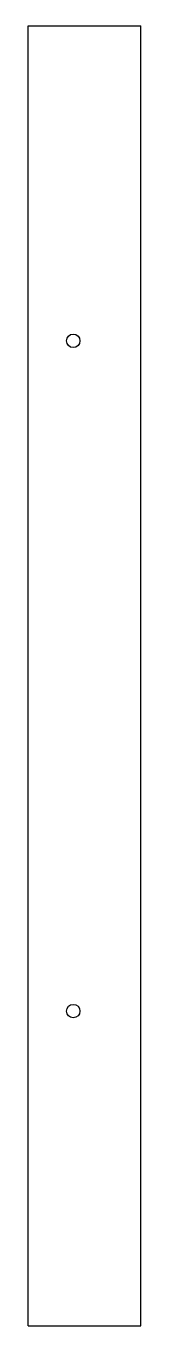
# Model space of a CAD drawing. Header units: millimetres. Extents: x -26 to -1, y -150 to 139.
import ezdxf

# ---------------------------------------------------------------- set-up
doc = ezdxf.new("R2010")
doc.units = ezdxf.units.MM

msp = doc.modelspace()

# ---------------------------------------------------------------- linework, layer by layer
at = {"color": 7, "linetype": 'Continuous'}
for p, q in [((-26.39, -149.6), (-26.39, 139.4)), ((-26.39, 139.4), (-1.39, 139.4)), ((-1.39, -149.6), (-1.39, 139.4)), ((-26.39, -149.6), (-1.39, -149.6))]:
    msp.add_line(p, q, dxfattribs=at)
for centre in [(-16.39, 69.4), (-16.39, -79.6)]:
    msp.add_circle(centre, 1.5, dxfattribs=at)

doc.saveas('drawing.dxf')
